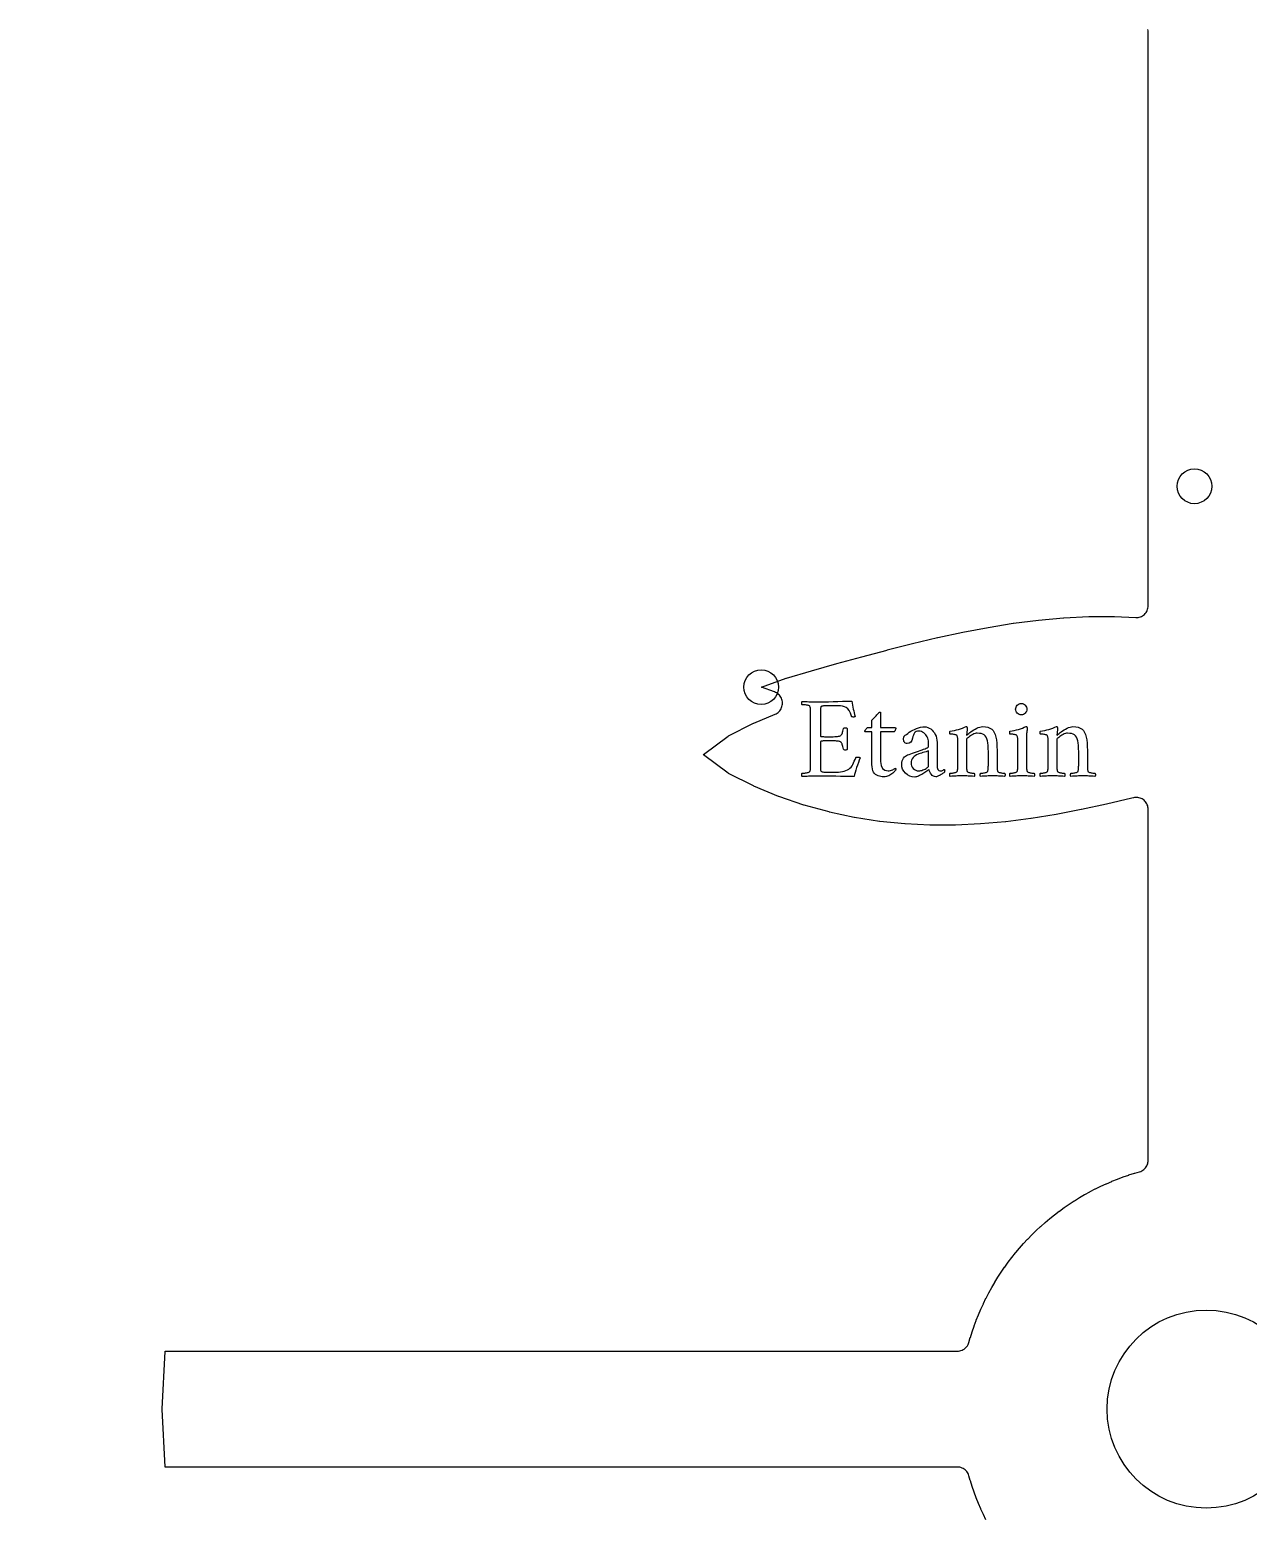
# Model space of a CAD drawing. Header units: millimetres. Extents: x -61 to 61, y -61 to 61.
# Drawn here: x -24.65 to 0.88, y -2.22 to 28.89 of the extents above; entities that cross this region are included whole.
import ezdxf

# ---------------------------------------------------------------- set-up
doc = ezdxf.new("R2010")
doc.units = ezdxf.units.MM
for name, color, linetype in [('CUT_INNER', 6, 'Continuous'), ('ENGRAVE', 7, 'Continuous'), ('TEXT', 5, 'Continuous')]:
    doc.layers.add(name, color=color, linetype=linetype)

msp = doc.modelspace()

# ---------------------------------------------------------------- linework, layer by layer
at = {"layer": 'CUT_INNER'}
msp.add_lwpolyline([(-4.6131, -2.3203), (-4.6673, -2.2092), (-4.6686, -2.2064), (-4.7201, -2.094), (-4.7214, -2.0912), (-4.7701, -1.9775), (-4.7713, -1.9747), (-4.8172, -1.8598), (-4.8183, -1.857), (-4.8614, -1.7411), (-4.8624, -1.7382), (-4.9026, -1.6212), (-4.9036, -1.6183), (-4.9409, -1.5004), (-4.9418, -1.4975), (-4.9714, -1.3954), (-4.9795, -1.372), (-4.9899, -1.3494), (-5.0024, -1.3281), (-5.017, -1.308), (-5.0334, -1.2896), (-5.0517, -1.2728), (-5.0715, -1.2579), (-5.0927, -1.2451), (-5.115, -1.2344), (-5.1383, -1.226), (-5.1623, -1.2199), (-5.1868, -1.2162), (-5.2115, -1.215), (-21.8058, -1.215), (-21.8115, -1.2147), (-21.8121, -1.2091), (-21.8712, -0.0061), (-21.8712, 0.0061), (-21.8121, 1.2091), (-21.8115, 1.2147), (-21.8058, 1.215), (-5.2115, 1.215), (-5.1868, 1.2162), (-5.1623, 1.2199), (-5.1383, 1.226), (-5.115, 1.2344), (-5.0927, 1.2451), (-5.0715, 1.2579), (-5.0517, 1.2728), (-5.0334, 1.2896), (-5.017, 1.308), (-5.0024, 1.3281), (-4.9899, 1.3494), (-4.9795, 1.372), (-4.9714, 1.3954), (-4.9418, 1.4975), (-4.9409, 1.5004), (-4.9036, 1.6183), (-4.9026, 1.6212), (-4.8624, 1.7382), (-4.8614, 1.7411), (-4.8183, 1.857), (-4.8172, 1.8598), (-4.7713, 1.9747), (-4.7701, 1.9775), (-4.7214, 2.0912), (-4.7201, 2.094), (-4.6686, 2.2064), (-4.6673, 2.2092), (-4.6131, 2.3203), (-4.6117, 2.323), (-4.5547, 2.4328), (-4.5533, 2.4355), (-4.4937, 2.5439), (-4.4921, 2.5465), (-4.4299, 2.6534), (-4.4283, 2.656), (-4.3634, 2.7613), (-4.3618, 2.7639), (-4.2943, 2.8675), (-4.2926, 2.8701), (-4.2227, 2.9721), (-4.2209, 2.9746), (-4.1485, 3.0748), (-4.1466, 3.0773), (-4.0718, 3.1757), (-4.0699, 3.1781), (-3.9926, 3.2747), (-3.9906, 3.277), (-3.911, 3.3716), (-3.909, 3.374), (-3.8271, 3.4666), (-3.825, 3.4689), (-3.7409, 3.5595), (-3.7388, 3.5617), (-3.6524, 3.6502), (-3.6502, 3.6524), (-3.5617, 3.7388), (-3.5595, 3.7409), (-3.4689, 3.825), (-3.4666, 3.8271), (-3.374, 3.909), (-3.3716, 3.911), (-3.277, 3.9906), (-3.2747, 3.9926), (-3.1781, 4.0699), (-3.1757, 4.0718), (-3.0773, 4.1466), (-3.0748, 4.1485), (-2.9746, 4.2209), (-2.9721, 4.2227), (-2.8701, 4.2926), (-2.8675, 4.2943), (-2.7639, 4.3618), (-2.7613, 4.3634), (-2.656, 4.4283), (-2.6534, 4.4299), (-2.5465, 4.4921), (-2.5439, 4.4937), (-2.4355, 4.5533), (-2.4328, 4.5547), (-2.323, 4.6117), (-2.3203, 4.6131), (-2.2092, 4.6673), (-2.2064, 4.6686), (-2.094, 4.7201), (-2.0912, 4.7214), (-1.9775, 4.7701), (-1.9747, 4.7713), (-1.8598, 4.8172), (-1.857, 4.8183), (-1.7411, 4.8614), (-1.7382, 4.8624), (-1.6212, 4.9026), (-1.6183, 4.9036), (-1.5004, 4.9409), (-1.4975, 4.9418), (-1.3954, 4.9714), (-1.372, 4.9795), (-1.3494, 4.9899), (-1.3281, 5.0024), (-1.308, 5.017), (-1.2896, 5.0334), (-1.2728, 5.0517), (-1.2579, 5.0715), (-1.2451, 5.0927), (-1.2344, 5.115), (-1.226, 5.1383), (-1.2199, 5.1623), (-1.2162, 5.1868), (-1.215, 5.2115), (-1.215, 12.5624), (-1.2161, 12.5863), (-1.2196, 12.61), (-1.2252, 12.6332), (-1.2331, 12.6558), (-1.2431, 12.6775), (-1.2551, 12.6982), (-1.269, 12.7176), (-1.2848, 12.7357), (-1.3022, 12.7521), (-1.321, 12.7668), (-1.3412, 12.7796), (-1.3626, 12.7904), (-1.3848, 12.7992), (-1.4078, 12.8058), (-1.4313, 12.8101), (-1.4552, 12.8122), (-1.4791, 12.812), (-1.5029, 12.8095), (-1.5263, 12.8048), (-1.5577, 12.7968), (-1.5595, 12.7964), (-2.0857, 12.6717), (-2.0881, 12.6712), (-2.6137, 12.5574), (-2.6166, 12.5568), (-3.1416, 12.4563), (-3.1452, 12.4557), (-3.6696, 12.3709), (-3.6737, 12.3703), (-4.1976, 12.3035), (-4.2023, 12.303), (-4.7256, 12.2563), (-4.7308, 12.2559), (-5.2536, 12.2314), (-5.2593, 12.2313), (-5.7816, 12.2309), (-5.7878, 12.231), (-6.3097, 12.2564), (-6.3162, 12.2569), (-6.8379, 12.3096), (-6.8446, 12.3105), (-7.366, 12.3919), (-7.3729, 12.3932), (-7.8942, 12.5048), (-7.9012, 12.5065), (-8.4224, 12.6498), (-8.4295, 12.652), (-8.9505, 12.8293), (-8.958, 12.8322), (-9.4781, 13.0474), (-9.4868, 13.0514), (-10.0061, 13.315), (-10.0107, 13.3175), (-10.015, 13.3205), (-10.5341, 13.7047), (-10.5386, 13.7084), (-10.5341, 13.712), (-10.015, 14.0962), (-10.0107, 14.0992), (-10.0061, 14.1017), (-9.4868, 14.3653), (-9.4781, 14.3693), (-9.0318, 14.554), (-9.0091, 14.5647), (-8.9877, 14.5777), (-8.9677, 14.5927), (-8.9492, 14.6096), (-8.9326, 14.6283), (-8.9179, 14.6486), (-8.9053, 14.6702), (-8.8949, 14.693), (-8.8869, 14.7167), (-8.8812, 14.7411), (-8.8781, 14.7659), (-8.8774, 14.7909), (-8.8793, 14.8159), (-8.8836, 14.8406), (-8.8904, 14.8647), (-8.8995, 14.888), (-8.911, 14.9102), (-8.9246, 14.9312), (-8.9402, 14.9508), (-8.9577, 14.9687), (-8.9769, 14.9847), (-8.9977, 14.9988), (-9.0197, 15.0107), (-9.0428, 15.0203), (-9.317, 15.1188), (-9.3221, 15.121), (-9.317, 15.1231), (-8.7982, 15.3095), (-8.7911, 15.3119), (-8.2671, 15.4654), (-8.2658, 15.4658), (-7.739, 15.6141), (-7.2109, 15.7588), (-6.6823, 15.8989), (-6.681, 15.8993), (-6.1543, 16.0325), (-6.1525, 16.033), (-5.6263, 16.1576), (-5.6239, 16.1582), (-5.0983, 16.2719), (-5.0954, 16.2725), (-4.5704, 16.373), (-4.5668, 16.3736), (-4.0424, 16.4584), (-4.0383, 16.459), (-3.5144, 16.5259), (-3.5097, 16.5264), (-2.9865, 16.5731), (-2.9812, 16.5734), (-2.4584, 16.5979), (-2.4527, 16.598), (-1.9304, 16.5984), (-1.9242, 16.5983), (-1.4771, 16.5765), (-1.4518, 16.5766), (-1.4267, 16.5792), (-1.4019, 16.5843), (-1.3778, 16.5919), (-1.3546, 16.602), (-1.3325, 16.6143), (-1.3117, 16.6287), (-1.2926, 16.6452), (-1.2752, 16.6636), (-1.2597, 16.6836), (-1.2463, 16.7051), (-1.2352, 16.7278), (-1.2264, 16.7515), (-1.2201, 16.776), (-1.2163, 16.801), (-1.215, 16.8263), (-1.215, 28.8468), (-1.2162, 28.8713), (-1.2198, 28.8956)], dxfattribs=at)
msp.add_circle((0, 0), 2.075, dxfattribs=at)
at = {"layer": 'ENGRAVE'}
for centre, radius in [((0, 17.3597), 40.0734), ((-0.2454, 19.3281), 0.3645), ((-9.323, 15.121), 0.3645)]:
    msp.add_circle(centre, radius, dxfattribs=at)
at = {"layer": 'TEXT'}
for points in [[(-8.1842, 14.812), (-8.0986, 14.8124), (-8.0087, 14.8138), (-7.9146, 14.8161), (-7.8163, 14.8192), (-7.7165, 14.8224), (-7.6179, 14.8247), (-7.5205, 14.826), (-7.4243, 14.8265), (-7.4178, 14.7826), (-7.4103, 14.7406), (-7.402, 14.7003), (-7.3928, 14.6619), (-7.3833, 14.6241), (-7.374, 14.5857), (-7.3651, 14.5467), (-7.3565, 14.507), (-7.3636, 14.5017), (-7.3728, 14.4979), (-7.3842, 14.4957), (-7.3976, 14.4949), (-7.4115, 14.496), (-7.4218, 14.4992), (-7.4285, 14.5045), (-7.4315, 14.5119), (-7.4528, 14.5768), (-7.4781, 14.6286), (-7.5073, 14.6675), (-7.5404, 14.6934), (-7.577, 14.7103), (-7.6167, 14.7224), (-7.6593, 14.7297), (-7.705, 14.7321), (-7.9083, 14.7321), (-7.9171, 14.732), (-7.9289, 14.7318), (-7.9437, 14.7314), (-7.9615, 14.7309), (-7.9806, 14.7301), (-7.9991, 14.7288), (-8.0169, 14.727), (-8.0341, 14.7248), (-8.0493, 14.722), (-8.0608, 14.7182), (-8.0686, 14.7135), (-8.0729, 14.7079), (-8.0761, 14.6949), (-8.0786, 14.6801), (-8.0804, 14.6634), (-8.0813, 14.645), (-8.0819, 14.6255), (-8.0822, 14.6056), (-8.0825, 14.5855), (-8.0825, 14.5651), (-8.0825, 14.5571), (-8.0825, 14.55), (-8.0825, 14.5438), (-8.0825, 14.5385), (-8.0825, 14.098), (-8.0806, 14.0936), (-8.0747, 14.0901), (-8.0649, 14.0876), (-8.0511, 14.0859), (-8.0349, 14.0849), (-8.0178, 14.0841), (-7.9998, 14.0836), (-7.9809, 14.0835), (-7.8575, 14.0835), (-7.8175, 14.0838), (-7.7821, 14.0847), (-7.7515, 14.0862), (-7.7256, 14.0883), (-7.7036, 14.0915), (-7.6847, 14.0962), (-7.6691, 14.1024), (-7.6566, 14.1101), (-7.6463, 14.1196), (-7.6372, 14.1313), (-7.6294, 14.1451), (-7.6227, 14.1609), (-7.6165, 14.1794), (-7.61, 14.2009), (-7.6032, 14.2254), (-7.5961, 14.2529), (-7.5931, 14.2603), (-7.5864, 14.2656), (-7.5761, 14.2688), (-7.5622, 14.2698), (-7.5487, 14.2691), (-7.5374, 14.2668), (-7.5282, 14.263), (-7.5211, 14.2577), (-7.5211, 13.8124), (-7.5271, 13.8082), (-7.5356, 13.8052), (-7.5465, 13.8034), (-7.5598, 13.8027), (-7.5729, 13.8038), (-7.5834, 13.807), (-7.5911, 13.8123), (-7.5961, 13.8197), (-7.6042, 13.8512), (-7.6115, 13.8781), (-7.6181, 13.9002), (-7.6239, 13.9177), (-7.6292, 13.9316), (-7.6342, 13.9431), (-7.6389, 13.9522), (-7.6433, 13.9588), (-7.6477, 13.9641), (-7.6527, 13.9688), (-7.658, 13.9731), (-7.6639, 13.977), (-7.6719, 13.9815), (-7.6838, 13.9852), (-7.6997, 13.9881), (-7.7195, 13.9903), (-7.7418, 13.992), (-7.7652, 13.9933), (-7.7896, 13.9944), (-7.8151, 13.9952), (-7.8408, 13.9957), (-7.8656, 13.9961), (-7.8898, 13.9963), (-7.9131, 13.9964), (-7.9294, 13.9963), (-7.9467, 13.9961), (-7.9651, 13.9957), (-7.9845, 13.9952), (-8.0038, 13.9944), (-8.0217, 13.9933), (-8.0383, 13.992), (-8.0535, 13.9903), (-8.0662, 13.988), (-8.0753, 13.9846), (-8.0807, 13.9801), (-8.0825, 13.9746), (-8.0825, 13.5244), (-8.0825, 13.5217), (-8.0825, 13.5184), (-8.0825, 13.5144), (-8.0825, 13.5099), (-8.0825, 13.4918), (-8.0822, 13.4712), (-8.0819, 13.4482), (-8.0813, 13.4228), (-8.0802, 13.399), (-8.078, 13.381), (-8.0748, 13.3688), (-8.0704, 13.3623), (-8.0577, 13.3546), (-8.0435, 13.3487), (-8.028, 13.3443), (-8.0112, 13.3417), (-7.9911, 13.3401), (-7.9661, 13.339), (-7.9361, 13.3383), (-7.901, 13.3381), (-7.7873, 13.3381), (-7.7451, 13.3391), (-7.7032, 13.3423), (-7.6616, 13.3476), (-7.6203, 13.355), (-7.5813, 13.3644), (-7.5465, 13.3756), (-7.5159, 13.3886), (-7.4896, 13.4034), (-7.4633, 13.4222), (-7.44, 13.4449), (-7.4197, 13.4713), (-7.4025, 13.5014), (-7.3869, 13.5342), (-7.3716, 13.5683), (-7.3566, 13.6038), (-7.342, 13.6406), (-7.338, 13.6469), (-7.3311, 13.6515), (-7.3211, 13.6542), (-7.3081, 13.6551), (-7.2881, 13.6542), (-7.2718, 13.6515), (-7.2591, 13.6469), (-7.25, 13.6406), (-7.2673, 13.5914), (-7.2854, 13.5408), (-7.3042, 13.4886), (-7.3238, 13.4349), (-7.342, 13.3824), (-7.3568, 13.3338), (-7.3681, 13.2892), (-7.3759, 13.2485), (-7.4713, 13.2488), (-7.5664, 13.2497), (-7.6613, 13.2512), (-7.7558, 13.2534), (-7.8532, 13.2555), (-7.9567, 13.257), (-8.0662, 13.2579), (-8.1818, 13.2582), (-8.2219, 13.258), (-8.2598, 13.2573), (-8.2957, 13.2562), (-8.3294, 13.2546), (-8.3624, 13.253), (-8.396, 13.2518), (-8.4302, 13.2512), (-8.4649, 13.2509), (-8.4691, 13.2567), (-8.4719, 13.2643), (-8.4733, 13.2736), (-8.4734, 13.2848), (-8.4724, 13.296), (-8.4707, 13.3054), (-8.4682, 13.313), (-8.4649, 13.3187), (-8.4562, 13.3189), (-8.4444, 13.3196), (-8.4295, 13.3207), (-8.4117, 13.3223), (-8.3926, 13.3245), (-8.3739, 13.3275), (-8.3557, 13.3312), (-8.3379, 13.3356), (-8.3224, 13.3406), (-8.311, 13.3459), (-8.3036, 13.3515), (-8.3004, 13.3574), (-8.2961, 13.373), (-8.2928, 13.3907), (-8.2906, 13.4105), (-8.2895, 13.4325), (-8.2889, 13.4559), (-8.2886, 13.4803), (-8.2883, 13.5055), (-8.2883, 13.5317), (-8.2883, 14.5409), (-8.2883, 14.5672), (-8.2886, 14.5926), (-8.2889, 14.6174), (-8.2895, 14.6413), (-8.2906, 14.6638), (-8.2928, 14.684), (-8.2961, 14.7019), (-8.3004, 14.7176), (-8.3036, 14.7244), (-8.311, 14.7303), (-8.3224, 14.7353), (-8.3379, 14.7394), (-8.3557, 14.7428), (-8.3739, 14.7457), (-8.3926, 14.7482), (-8.4117, 14.7503), (-8.4295, 14.7518), (-8.4444, 14.753), (-8.4562, 14.7537), (-8.4649, 14.7539), (-8.4682, 14.7596), (-8.4707, 14.7672), (-8.4724, 14.7766), (-8.4734, 14.7878), (-8.4733, 14.799), (-8.4719, 14.8083), (-8.4691, 14.8159), (-8.4649, 14.8217), (-8.4288, 14.8204), (-8.3929, 14.8189), (-8.3574, 14.8173), (-8.3221, 14.8156), (-8.2872, 14.814), (-8.2526, 14.8129), (-8.2182, 14.8122), (-8.1842, 14.812)], [(-3.9924, 14.6595), (-3.9902, 14.6829), (-3.9836, 14.7046), (-3.9727, 14.7246), (-3.9573, 14.743), (-3.9389, 14.7583), (-3.9189, 14.7693), (-3.8972, 14.7759), (-3.8738, 14.7781), (-3.8504, 14.7759), (-3.8287, 14.7693), (-3.8087, 14.7583), (-3.7903, 14.743), (-3.775, 14.7246), (-3.764, 14.7046), (-3.7574, 14.6829), (-3.7552, 14.6595), (-3.7574, 14.6361), (-3.764, 14.6144), (-3.775, 14.5944), (-3.7903, 14.576), (-3.8087, 14.5606), (-3.8287, 14.5497), (-3.8504, 14.5431), (-3.8738, 14.5409), (-3.8972, 14.5431), (-3.9189, 14.5497), (-3.9389, 14.5606), (-3.9573, 14.576), (-3.9727, 14.5944), (-3.9836, 14.6144), (-3.9902, 14.6361), (-3.9924, 14.6595)], [(-6.8216, 14.2795), (-6.5167, 14.2795), (-6.5114, 14.2779), (-6.5076, 14.2729), (-6.5053, 14.2646), (-6.5046, 14.2529), (-6.5067, 14.2349), (-6.513, 14.2172), (-6.5236, 14.1998), (-6.5385, 14.1827), (-6.8216, 14.1827), (-6.8216, 13.5631), (-6.8118, 13.4784), (-6.7823, 13.4179), (-6.7331, 13.3816), (-6.6643, 13.3695), (-6.6383, 13.3709), (-6.6135, 13.375), (-6.5899, 13.3818), (-6.5675, 13.3913), (-6.5477, 13.4014), (-6.5318, 13.4101), (-6.5199, 13.4172), (-6.5118, 13.4228), (-6.5087, 13.421), (-6.5064, 13.4179), (-6.505, 13.4137), (-6.5046, 13.4083), (-6.5052, 13.396), (-6.507, 13.3859), (-6.51, 13.3779), (-6.5143, 13.372), (-6.5239, 13.3615), (-6.5357, 13.3496), (-6.5499, 13.3361), (-6.5663, 13.3211), (-6.5847, 13.3058), (-6.6047, 13.2915), (-6.6264, 13.278), (-6.6498, 13.2655), (-6.6746, 13.2549), (-6.7006, 13.2473), (-6.7278, 13.2428), (-6.7563, 13.2413), (-6.7863, 13.2426), (-6.8159, 13.2467), (-6.845, 13.2535), (-6.8737, 13.263), (-6.9008, 13.2761), (-6.9254, 13.2933), (-6.9474, 13.3148), (-6.9668, 13.3405), (-6.9827, 13.3712), (-6.9941, 13.4076), (-7.0009, 13.4499), (-7.0031, 13.4978), (-7.0031, 14.1827), (-7.1411, 14.1827), (-7.1434, 14.1832), (-7.1453, 14.1848), (-7.147, 14.1875), (-7.1484, 14.1912), (-7.1494, 14.1952), (-7.1502, 14.1988), (-7.1506, 14.2019), (-7.1508, 14.2045), (-7.1499, 14.2078), (-7.1471, 14.2127), (-7.1426, 14.2192), (-7.1363, 14.2275), (-7.1289, 14.2365), (-7.1214, 14.2453), (-7.1138, 14.254), (-7.106, 14.2626), (-7.0991, 14.27), (-7.0942, 14.2753), (-7.0912, 14.2785), (-7.0903, 14.2795), (-7.0031, 14.2795), (-7.0031, 14.4272), (-6.9905, 14.441), (-6.9768, 14.4559), (-6.9621, 14.4719), (-6.9463, 14.4889), (-6.9303, 14.5061), (-6.9151, 14.5228), (-6.9007, 14.5388), (-6.887, 14.5542), (-6.8752, 14.5676), (-6.8664, 14.5775), (-6.8606, 14.5839), (-6.8579, 14.5869), (-6.8529, 14.5911), (-6.8473, 14.5942), (-6.8414, 14.596), (-6.8349, 14.5966), (-6.8291, 14.5961), (-6.825, 14.5948), (-6.8225, 14.5925), (-6.8216, 14.5893)], [(-5.8971, 14.2892), (-5.8638, 14.2865), (-5.8315, 14.2783), (-5.8002, 14.2647), (-5.77, 14.2456), (-5.7418, 14.222), (-5.7165, 14.1948), (-5.694, 14.164), (-5.6744, 14.1295), (-5.6586, 14.092), (-5.6472, 14.052), (-5.6404, 14.0097), (-5.6381, 13.9649), (-5.6381, 13.4784), (-5.6371, 13.4563), (-5.6339, 13.4358), (-5.6286, 13.417), (-5.6212, 13.3998), (-5.6114, 13.3855), (-5.5988, 13.3753), (-5.5835, 13.3692), (-5.5655, 13.3671), (-5.5495, 13.368), (-5.5353, 13.3707), (-5.5229, 13.3753), (-5.5123, 13.3816), (-5.5035, 13.3881), (-5.4966, 13.3931), (-5.4914, 13.3966), (-5.4881, 13.3986), (-5.4858, 13.3981), (-5.4839, 13.3968), (-5.4822, 13.3945), (-5.4808, 13.3913), (-5.4798, 13.3878), (-5.479, 13.3847), (-5.4786, 13.3818), (-5.4784, 13.3792), (-5.4792, 13.3664), (-5.4814, 13.3544), (-5.4852, 13.3434), (-5.4905, 13.3332), (-5.4989, 13.3266), (-5.5096, 13.3187), (-5.5225, 13.3096), (-5.5377, 13.2993), (-5.5542, 13.2888), (-5.571, 13.2788), (-5.5881, 13.2694), (-5.6055, 13.2606), (-5.6225, 13.2532), (-5.6384, 13.2479), (-5.6533, 13.2447), (-5.6672, 13.2437), (-5.6919, 13.2469), (-5.7153, 13.2564), (-5.7373, 13.2723), (-5.7579, 13.2945), (-5.7762, 13.3201), (-5.7909, 13.3459), (-5.8022, 13.3721), (-5.81, 13.3986), (-5.8164, 13.3927), (-5.826, 13.3847), (-5.8388, 13.3745), (-5.8548, 13.3623), (-5.873, 13.3489), (-5.8926, 13.3353), (-5.9135, 13.3217), (-5.9358, 13.3078), (-5.9587, 13.2944), (-5.9815, 13.2818), (-6.0041, 13.2702), (-6.0266, 13.2594), (-6.0481, 13.2504), (-6.068, 13.244), (-6.0863, 13.2401), (-6.1028, 13.2388), (-6.1586, 13.2438), (-6.2099, 13.2585), (-6.2567, 13.2831), (-6.2989, 13.3175), (-6.3338, 13.359), (-6.3588, 13.4049), (-6.3737, 13.4552), (-6.3787, 13.5099), (-6.3762, 13.5449), (-6.3687, 13.5774), (-6.3563, 13.6072), (-6.3388, 13.6345), (-6.3189, 13.6582), (-6.2992, 13.6772), (-6.2796, 13.6915), (-6.2601, 13.7011), (-6.2253, 13.7134), (-6.1884, 13.7262), (-6.1496, 13.7394), (-6.1089, 13.7531), (-6.0678, 13.767), (-6.0281, 13.7807), (-5.9898, 13.7942), (-5.9528, 13.8076), (-5.9189, 13.8201), (-5.8898, 13.8312), (-5.8656, 13.8407), (-5.8463, 13.8487), (-5.8375, 13.8526), (-5.8306, 13.8569), (-5.8254, 13.8617), (-5.8221, 13.8669), (-5.82, 13.8736), (-5.8185, 13.8829), (-5.8175, 13.8948), (-5.8172, 13.9092), (-5.8172, 13.9722), (-5.8189, 13.9987), (-5.8239, 14.0251), (-5.8322, 14.0513), (-5.8439, 14.0774), (-5.8584, 14.1024), (-5.8753, 14.1252), (-5.8947, 14.146), (-5.9165, 14.1646), (-5.9402, 14.1799), (-5.9655, 14.1909), (-5.9923, 14.1975), (-6.0205, 14.1997), (-6.0488, 14.1972), (-6.0732, 14.19), (-6.0936, 14.1779), (-6.1101, 14.1609), (-6.1235, 14.1396), (-6.1349, 14.1143), (-6.1441, 14.0852), (-6.1512, 14.052), (-6.1664, 14.0023), (-6.19, 13.9667), (-6.222, 13.9454), (-6.2626, 13.9383), (-6.2808, 13.9402), (-6.2967, 13.9461), (-6.3104, 13.956), (-6.3219, 13.9697), (-6.3309, 13.9858), (-6.3373, 14.0024), (-6.3411, 14.0197), (-6.3424, 14.0375), (-6.3421, 14.042), (-6.3412, 14.0481), (-6.3397, 14.0559), (-6.3376, 14.0653), (-6.335, 14.0749), (-6.3321, 14.0832), (-6.329, 14.0901), (-6.3255, 14.0956), (-6.3054, 14.1133), (-6.2813, 14.1325), (-6.2533, 14.1532), (-6.2214, 14.1755), (-6.1864, 14.1977), (-6.1491, 14.2184), (-6.1096, 14.2376), (-6.0677, 14.2553), (-6.0248, 14.2701), (-5.9821, 14.2807), (-5.9395, 14.2871), (-5.8971, 14.2892)], [(-4.687, 14.294), (-4.6268, 14.2907), (-4.5745, 14.2807), (-4.53, 14.2641), (-4.4934, 14.2408), (-4.4634, 14.2106), (-4.4386, 14.173), (-4.4192, 14.1283), (-4.4051, 14.0762), (-4.395, 14.0168), (-4.3878, 13.9498), (-4.3835, 13.8752), (-4.3821, 13.7931), (-4.3821, 13.5317), (-4.382, 13.5055), (-4.3818, 13.4803), (-4.3814, 13.4559), (-4.3809, 13.4325), (-4.3797, 13.4105), (-4.3775, 13.3907), (-4.3743, 13.373), (-4.37, 13.3574), (-4.366, 13.3515), (-4.3588, 13.3459), (-4.3484, 13.3406), (-4.3349, 13.3356), (-4.3195, 13.3312), (-4.3037, 13.3275), (-4.2874, 13.3245), (-4.2707, 13.3223), (-4.255, 13.3207), (-4.2417, 13.3196), (-4.2308, 13.3189), (-4.2223, 13.3187), (-4.2191, 13.313), (-4.2166, 13.3054), (-4.2148, 13.296), (-4.2139, 13.2848), (-4.2139, 13.2736), (-4.2154, 13.2643), (-4.2182, 13.2567), (-4.2223, 13.2509), (-4.2575, 13.2533), (-4.2904, 13.2555), (-4.321, 13.2575), (-4.3494, 13.2594), (-4.3776, 13.261), (-4.4078, 13.2621), (-4.4399, 13.2628), (-4.474, 13.263), (-4.5072, 13.2628), (-4.5388, 13.2621), (-4.5689, 13.261), (-4.5975, 13.2594), (-4.6264, 13.2575), (-4.6574, 13.2555), (-4.6905, 13.2533), (-4.7257, 13.2509), (-4.7299, 13.2567), (-4.7327, 13.2643), (-4.7341, 13.2736), (-4.7342, 13.2848), (-4.7332, 13.296), (-4.7315, 13.3054), (-4.729, 13.313), (-4.7257, 13.3187), (-4.7172, 13.3189), (-4.7061, 13.3196), (-4.6924, 13.3207), (-4.6761, 13.3223), (-4.6588, 13.3245), (-4.6419, 13.3275), (-4.6255, 13.3312), (-4.6096, 13.3356), (-4.5956, 13.3406), (-4.5854, 13.3459), (-4.5787, 13.3515), (-4.5757, 13.3574), (-4.5714, 13.373), (-4.5681, 13.3907), (-4.5659, 13.4105), (-4.5648, 13.4325), (-4.5643, 13.4559), (-4.5639, 13.4803), (-4.5637, 13.5055), (-4.5636, 13.5317), (-4.5636, 13.7689), (-4.5648, 13.8387), (-4.5684, 13.9005), (-4.5745, 13.9542), (-4.5829, 14), (-4.5946, 14.0388), (-4.6102, 14.0717), (-4.6297, 14.0987), (-4.6531, 14.1198), (-4.6811, 14.1357), (-4.7142, 14.147), (-4.7525, 14.1538), (-4.7959, 14.1561), (-4.8182, 14.1544), (-4.8416, 14.1491), (-4.866, 14.1404), (-4.8915, 14.1283), (-4.9167, 14.1141), (-4.9402, 14.0995), (-4.9621, 14.0845), (-4.9823, 14.069), (-4.9992, 14.0544), (-5.0113, 14.0423), (-5.0186, 14.0327), (-5.021, 14.0254), (-5.021, 13.5317), (-5.0209, 13.5055), (-5.0207, 13.4803), (-5.0203, 13.4559), (-5.0198, 13.4325), (-5.0186, 13.4105), (-5.0165, 13.3907), (-5.0132, 13.373), (-5.0089, 13.3574), (-5.0049, 13.3515), (-4.9977, 13.3459), (-4.9873, 13.3406), (-4.9738, 13.3356), (-4.9584, 13.3312), (-4.9426, 13.3275), (-4.9264, 13.3245), (-4.9097, 13.3223), (-4.8939, 13.3207), (-4.8806, 13.3196), (-4.8697, 13.3189), (-4.8613, 13.3187), (-4.858, 13.313), (-4.8555, 13.3054), (-4.8538, 13.296), (-4.8528, 13.2848), (-4.8529, 13.2736), (-4.8543, 13.2643), (-4.8571, 13.2567), (-4.8613, 13.2509), (-4.8964, 13.2533), (-4.9293, 13.2555), (-4.96, 13.2575), (-4.9883, 13.2594), (-5.0165, 13.261), (-5.0467, 13.2621), (-5.0789, 13.2628), (-5.113, 13.263), (-5.1461, 13.2628), (-5.1777, 13.2621), (-5.2078, 13.261), (-5.2364, 13.2594), (-5.2653, 13.2575), (-5.2963, 13.2555), (-5.3294, 13.2533), (-5.3647, 13.2509), (-5.3688, 13.2567), (-5.3716, 13.2643), (-5.3731, 13.2736), (-5.3731, 13.2848), (-5.3722, 13.296), (-5.3704, 13.3054), (-5.3679, 13.313), (-5.3647, 13.3187), (-5.3561, 13.3189), (-5.345, 13.3196), (-5.3313, 13.3207), (-5.315, 13.3223), (-5.2977, 13.3245), (-5.2809, 13.3275), (-5.2645, 13.3312), (-5.2485, 13.3356), (-5.2346, 13.3406), (-5.2243, 13.3459), (-5.2176, 13.3515), (-5.2146, 13.3574), (-5.2103, 13.373), (-5.207, 13.3907), (-5.2049, 13.4105), (-5.2037, 13.4325), (-5.2032, 13.4559), (-5.2028, 13.4803), (-5.2026, 13.5055), (-5.2025, 13.5317), (-5.2025, 13.9625), (-5.2026, 13.9758), (-5.2028, 13.9915), (-5.2032, 14.0097), (-5.2037, 14.0302), (-5.2049, 14.0507), (-5.207, 14.0684), (-5.2103, 14.0833), (-5.2146, 14.0956), (-5.2199, 14.1057), (-5.2285, 14.114), (-5.2405, 14.1208), (-5.2558, 14.1258), (-5.2727, 14.1296), (-5.2896, 14.1325), (-5.3066, 14.1345), (-5.3235, 14.1355), (-5.3389, 14.1361), (-5.3514, 14.1364), (-5.3607, 14.1367), (-5.3671, 14.1367), (-5.3683, 14.1404), (-5.3695, 14.1464), (-5.3707, 14.1549), (-5.3719, 14.1658), (-5.3725, 14.177), (-5.3719, 14.1863), (-5.3701, 14.1939), (-5.3671, 14.1997), (-5.3214, 14.2065), (-5.2763, 14.2148), (-5.2319, 14.2246), (-5.188, 14.236), (-5.1455, 14.249), (-5.1051, 14.2638), (-5.0668, 14.2804), (-5.0307, 14.2989), (-5.0259, 14.298), (-5.0213, 14.2953), (-5.0168, 14.2907), (-5.0125, 14.2844), (-5.0088, 14.2774), (-5.0062, 14.2711), (-5.0046, 14.2653), (-5.0041, 14.2602), (-5.0043, 14.2551), (-5.005, 14.2472), (-5.0061, 14.2363), (-5.0077, 14.2227), (-5.0095, 14.2076), (-5.0113, 14.1927), (-5.0131, 14.178), (-5.0149, 14.1634), (-5.0165, 14.15), (-5.0177, 14.1392), (-5.0183, 14.1307), (-5.0186, 14.1246), (-5.0183, 14.1204), (-5.0174, 14.1174), (-5.0159, 14.1156), (-5.0137, 14.115), (-5.0124, 14.1153), (-5.0107, 14.1162), (-5.0087, 14.1177), (-5.0065, 14.1198), (-4.9925, 14.134), (-4.9747, 14.15), (-4.9532, 14.1679), (-4.9278, 14.1876), (-4.8999, 14.2076), (-4.8706, 14.2266), (-4.84, 14.2445), (-4.808, 14.2614), (-4.7759, 14.2757), (-4.7451, 14.2859), (-4.7154, 14.292), (-4.687, 14.294)], [(-3.7649, 13.5317), (-3.7648, 13.5055), (-3.7646, 13.4803), (-3.7642, 13.4559), (-3.7637, 13.4325), (-3.7626, 13.4105), (-3.7604, 13.3907), (-3.7571, 13.373), (-3.7528, 13.3574), (-3.7488, 13.3515), (-3.7416, 13.3459), (-3.7313, 13.3406), (-3.7177, 13.3356), (-3.7024, 13.3312), (-3.6866, 13.3275), (-3.6703, 13.3245), (-3.6536, 13.3223), (-3.6378, 13.3207), (-3.6245, 13.3196), (-3.6136, 13.3189), (-3.6052, 13.3187), (-3.6019, 13.313), (-3.5994, 13.3054), (-3.5977, 13.296), (-3.5967, 13.2848), (-3.5968, 13.2736), (-3.5982, 13.2643), (-3.601, 13.2567), (-3.6052, 13.2509), (-3.6403, 13.2533), (-3.6732, 13.2555), (-3.7039, 13.2575), (-3.7322, 13.2594), (-3.7604, 13.261), (-3.7906, 13.2621), (-3.8228, 13.2628), (-3.8569, 13.263), (-3.89, 13.2628), (-3.9216, 13.2621), (-3.9517, 13.261), (-3.9803, 13.2594), (-4.0092, 13.2575), (-4.0402, 13.2555), (-4.0733, 13.2533), (-4.1086, 13.2509), (-4.1127, 13.2567), (-4.1155, 13.2643), (-4.117, 13.2736), (-4.117, 13.2848), (-4.1161, 13.296), (-4.1143, 13.3054), (-4.1118, 13.313), (-4.1086, 13.3187), (-4.1, 13.3189), (-4.0889, 13.3196), (-4.0752, 13.3207), (-4.059, 13.3223), (-4.0416, 13.3245), (-4.0248, 13.3275), (-4.0084, 13.3312), (-3.9924, 13.3356), (-3.9785, 13.3406), (-3.9682, 13.3459), (-3.9616, 13.3515), (-3.9585, 13.3574), (-3.9542, 13.373), (-3.951, 13.3907), (-3.9488, 13.4105), (-3.9476, 13.4325), (-3.9471, 13.4559), (-3.9467, 13.4803), (-3.9465, 13.5055), (-3.9464, 13.5317), (-3.9464, 13.9722), (-3.9465, 13.9852), (-3.9467, 14), (-3.9471, 14.0166), (-3.9476, 14.0351), (-3.9488, 14.0534), (-3.951, 14.0696), (-3.9542, 14.0836), (-3.9585, 14.0956), (-3.9638, 14.1057), (-3.9724, 14.114), (-3.9844, 14.1208), (-3.9997, 14.1258), (-4.0166, 14.1296), (-4.0336, 14.1325), (-4.0505, 14.1345), (-4.0674, 14.1355), (-4.0829, 14.1361), (-4.0953, 14.1364), (-4.1046, 14.1367), (-4.111, 14.1367), (-4.1122, 14.1404), (-4.1134, 14.1464), (-4.1146, 14.1549), (-4.1158, 14.1658), (-4.1164, 14.177), (-4.1158, 14.1863), (-4.114, 14.1939), (-4.111, 14.1997), (-4.0653, 14.2065), (-4.0202, 14.2148), (-3.9758, 14.2246), (-3.9319, 14.236), (-3.8894, 14.249), (-3.849, 14.2638), (-3.8107, 14.2804), (-3.7746, 14.2989), (-3.7698, 14.298), (-3.7652, 14.2953), (-3.7607, 14.2907), (-3.7564, 14.2844), (-3.7527, 14.2774), (-3.7501, 14.2711), (-3.7485, 14.2653), (-3.748, 14.2602), (-3.7483, 14.2549), (-3.7492, 14.2462), (-3.7507, 14.2343), (-3.7528, 14.219), (-3.7552, 14.2021), (-3.7573, 14.1851), (-3.7594, 14.1682), (-3.7613, 14.1513), (-3.7629, 14.1357), (-3.764, 14.1228), (-3.7647, 14.1127), (-3.7649, 14.1053)], [(-2.7944, 14.294), (-2.7342, 14.2907), (-2.6819, 14.2807), (-2.6374, 14.2641), (-2.6008, 14.2408), (-2.5708, 14.2106), (-2.546, 14.173), (-2.5266, 14.1283), (-2.5125, 14.0762), (-2.5024, 14.0168), (-2.4952, 13.9498), (-2.4909, 13.8752), (-2.4895, 13.7931), (-2.4895, 13.5317), (-2.4894, 13.5055), (-2.4892, 13.4803), (-2.4888, 13.4559), (-2.4883, 13.4325), (-2.4871, 13.4105), (-2.4849, 13.3907), (-2.4817, 13.373), (-2.4774, 13.3574), (-2.4734, 13.3515), (-2.4662, 13.3459), (-2.4558, 13.3406), (-2.4423, 13.3356), (-2.4269, 13.3312), (-2.4111, 13.3275), (-2.3948, 13.3245), (-2.3781, 13.3223), (-2.3624, 13.3207), (-2.3491, 13.3196), (-2.3382, 13.3189), (-2.3297, 13.3187), (-2.3265, 13.313), (-2.324, 13.3054), (-2.3222, 13.296), (-2.3213, 13.2848), (-2.3213, 13.2736), (-2.3228, 13.2643), (-2.3256, 13.2567), (-2.3297, 13.2509), (-2.3649, 13.2533), (-2.3978, 13.2555), (-2.4284, 13.2575), (-2.4568, 13.2594), (-2.485, 13.261), (-2.5152, 13.2621), (-2.5473, 13.2628), (-2.5814, 13.263), (-2.6146, 13.2628), (-2.6462, 13.2621), (-2.6763, 13.261), (-2.7049, 13.2594), (-2.7338, 13.2575), (-2.7648, 13.2555), (-2.7979, 13.2533), (-2.8331, 13.2509), (-2.8373, 13.2567), (-2.8401, 13.2643), (-2.8415, 13.2736), (-2.8416, 13.2848), (-2.8406, 13.296), (-2.8389, 13.3054), (-2.8364, 13.313), (-2.8331, 13.3187), (-2.8246, 13.3189), (-2.8135, 13.3196), (-2.7998, 13.3207), (-2.7835, 13.3223), (-2.7662, 13.3245), (-2.7493, 13.3275), (-2.7329, 13.3312), (-2.717, 13.3356), (-2.703, 13.3406), (-2.6928, 13.3459), (-2.6861, 13.3515), (-2.6831, 13.3574), (-2.6788, 13.373), (-2.6755, 13.3907), (-2.6733, 13.4105), (-2.6722, 13.4325), (-2.6717, 13.4559), (-2.6713, 13.4803), (-2.6711, 13.5055), (-2.671, 13.5317), (-2.671, 13.7689), (-2.6722, 13.8387), (-2.6758, 13.9005), (-2.6819, 13.9542), (-2.6903, 14), (-2.702, 14.0388), (-2.7176, 14.0717), (-2.7371, 14.0987), (-2.7605, 14.1198), (-2.7885, 14.1357), (-2.8216, 14.147), (-2.8599, 14.1538), (-2.9033, 14.1561), (-2.9256, 14.1544), (-2.949, 14.1491), (-2.9734, 14.1404), (-2.9989, 14.1283), (-3.0241, 14.1141), (-3.0476, 14.0995), (-3.0695, 14.0845), (-3.0897, 14.069), (-3.1066, 14.0544), (-3.1187, 14.0423), (-3.126, 14.0327), (-3.1284, 14.0254), (-3.1284, 13.5317), (-3.1283, 13.5055), (-3.1281, 13.4803), (-3.1277, 13.4559), (-3.1272, 13.4325), (-3.1261, 13.4105), (-3.1239, 13.3907), (-3.1206, 13.373), (-3.1163, 13.3574), (-3.1123, 13.3515), (-3.1051, 13.3459), (-3.0947, 13.3406), (-3.0812, 13.3356), (-3.0658, 13.3312), (-3.05, 13.3275), (-3.0338, 13.3245), (-3.0171, 13.3223), (-3.0013, 13.3207), (-2.988, 13.3196), (-2.9771, 13.3189), (-2.9687, 13.3187), (-2.9654, 13.313), (-2.9629, 13.3054), (-2.9612, 13.296), (-2.9602, 13.2848), (-2.9603, 13.2736), (-2.9617, 13.2643), (-2.9645, 13.2567), (-2.9687, 13.2509), (-3.0038, 13.2533), (-3.0367, 13.2555), (-3.0674, 13.2575), (-3.0957, 13.2594), (-3.1239, 13.261), (-3.1541, 13.2621), (-3.1863, 13.2628), (-3.2204, 13.263), (-3.2535, 13.2628), (-3.2851, 13.2621), (-3.3152, 13.261), (-3.3438, 13.2594), (-3.3727, 13.2575), (-3.4037, 13.2555), (-3.4368, 13.2533), (-3.4721, 13.2509), (-3.4762, 13.2567), (-3.479, 13.2643), (-3.4805, 13.2736), (-3.4805, 13.2848), (-3.4796, 13.296), (-3.4778, 13.3054), (-3.4753, 13.313), (-3.4721, 13.3187), (-3.4635, 13.3189), (-3.4524, 13.3196), (-3.4387, 13.3207), (-3.4225, 13.3223), (-3.4051, 13.3245), (-3.3883, 13.3275), (-3.3719, 13.3312), (-3.3559, 13.3356), (-3.342, 13.3406), (-3.3317, 13.3459), (-3.325, 13.3515), (-3.322, 13.3574), (-3.3177, 13.373), (-3.3144, 13.3907), (-3.3123, 13.4105), (-3.3111, 13.4325), (-3.3106, 13.4559), (-3.3102, 13.4803), (-3.31, 13.5055), (-3.3099, 13.5317), (-3.3099, 13.9625), (-3.31, 13.9758), (-3.3102, 13.9915), (-3.3106, 14.0097), (-3.3111, 14.0302), (-3.3123, 14.0507), (-3.3144, 14.0684), (-3.3177, 14.0833), (-3.322, 14.0956), (-3.3273, 14.1057), (-3.3359, 14.114), (-3.3479, 14.1208), (-3.3632, 14.1258), (-3.3801, 14.1296), (-3.397, 14.1325), (-3.414, 14.1345), (-3.4309, 14.1355), (-3.4464, 14.1361), (-3.4588, 14.1364), (-3.4681, 14.1367), (-3.4745, 14.1367), (-3.4757, 14.1404), (-3.4769, 14.1464), (-3.4781, 14.1549), (-3.4793, 14.1658), (-3.4799, 14.177), (-3.4793, 14.1863), (-3.4775, 14.1939), (-3.4745, 14.1997), (-3.4288, 14.2065), (-3.3837, 14.2148), (-3.3393, 14.2246), (-3.2954, 14.236), (-3.2529, 14.249), (-3.2125, 14.2638), (-3.1742, 14.2804), (-3.1381, 14.2989), (-3.1333, 14.298), (-3.1287, 14.2953), (-3.1242, 14.2907), (-3.1199, 14.2844), (-3.1162, 14.2774), (-3.1136, 14.2711), (-3.112, 14.2653), (-3.1115, 14.2602), (-3.1117, 14.2551), (-3.1124, 14.2472), (-3.1135, 14.2363), (-3.1151, 14.2227), (-3.1169, 14.2076), (-3.1187, 14.1927), (-3.1205, 14.178), (-3.1223, 14.1634), (-3.1239, 14.15), (-3.1251, 14.1392), (-3.1257, 14.1307), (-3.126, 14.1246), (-3.1257, 14.1204), (-3.1248, 14.1174), (-3.1233, 14.1156), (-3.1211, 14.115), (-3.1198, 14.1153), (-3.1181, 14.1162), (-3.1161, 14.1177), (-3.1139, 14.1198), (-3.0999, 14.134), (-3.0821, 14.15), (-3.0606, 14.1679), (-3.0352, 14.1876), (-3.0073, 14.2076), (-2.978, 14.2266), (-2.9474, 14.2445), (-2.9154, 14.2614), (-2.8834, 14.2757), (-2.8525, 14.2859), (-2.8228, 14.292), (-2.7944, 14.294)], [(-6.023, 13.3671), (-6.0019, 13.3683), (-5.98, 13.372), (-5.9572, 13.378), (-5.9334, 13.3865), (-5.9101, 13.3964), (-5.8886, 13.4067), (-5.869, 13.4176), (-5.8511, 13.4288), (-5.8363, 13.4396), (-5.8257, 13.4491), (-5.8194, 13.4572), (-5.8172, 13.4639), (-5.8172, 13.7858), (-5.8417, 13.7781), (-5.8693, 13.7695), (-5.8998, 13.7599), (-5.9334, 13.7495), (-5.9662, 13.7392), (-5.9945, 13.7301), (-6.0183, 13.7223), (-6.0375, 13.7156), (-6.0676, 13.7022), (-6.095, 13.686), (-6.1196, 13.6671), (-6.1415, 13.6454), (-6.1595, 13.6211), (-6.1724, 13.594), (-6.1801, 13.5642), (-6.1827, 13.5317), (-6.1798, 13.5), (-6.1712, 13.4703), (-6.1568, 13.4425), (-6.1367, 13.4167), (-6.1124, 13.395), (-6.0853, 13.3795), (-6.0555, 13.3702), (-6.023, 13.3671)]]:
    msp.add_lwpolyline(points, close=True, dxfattribs=at)

doc.saveas('drawing.dxf')
